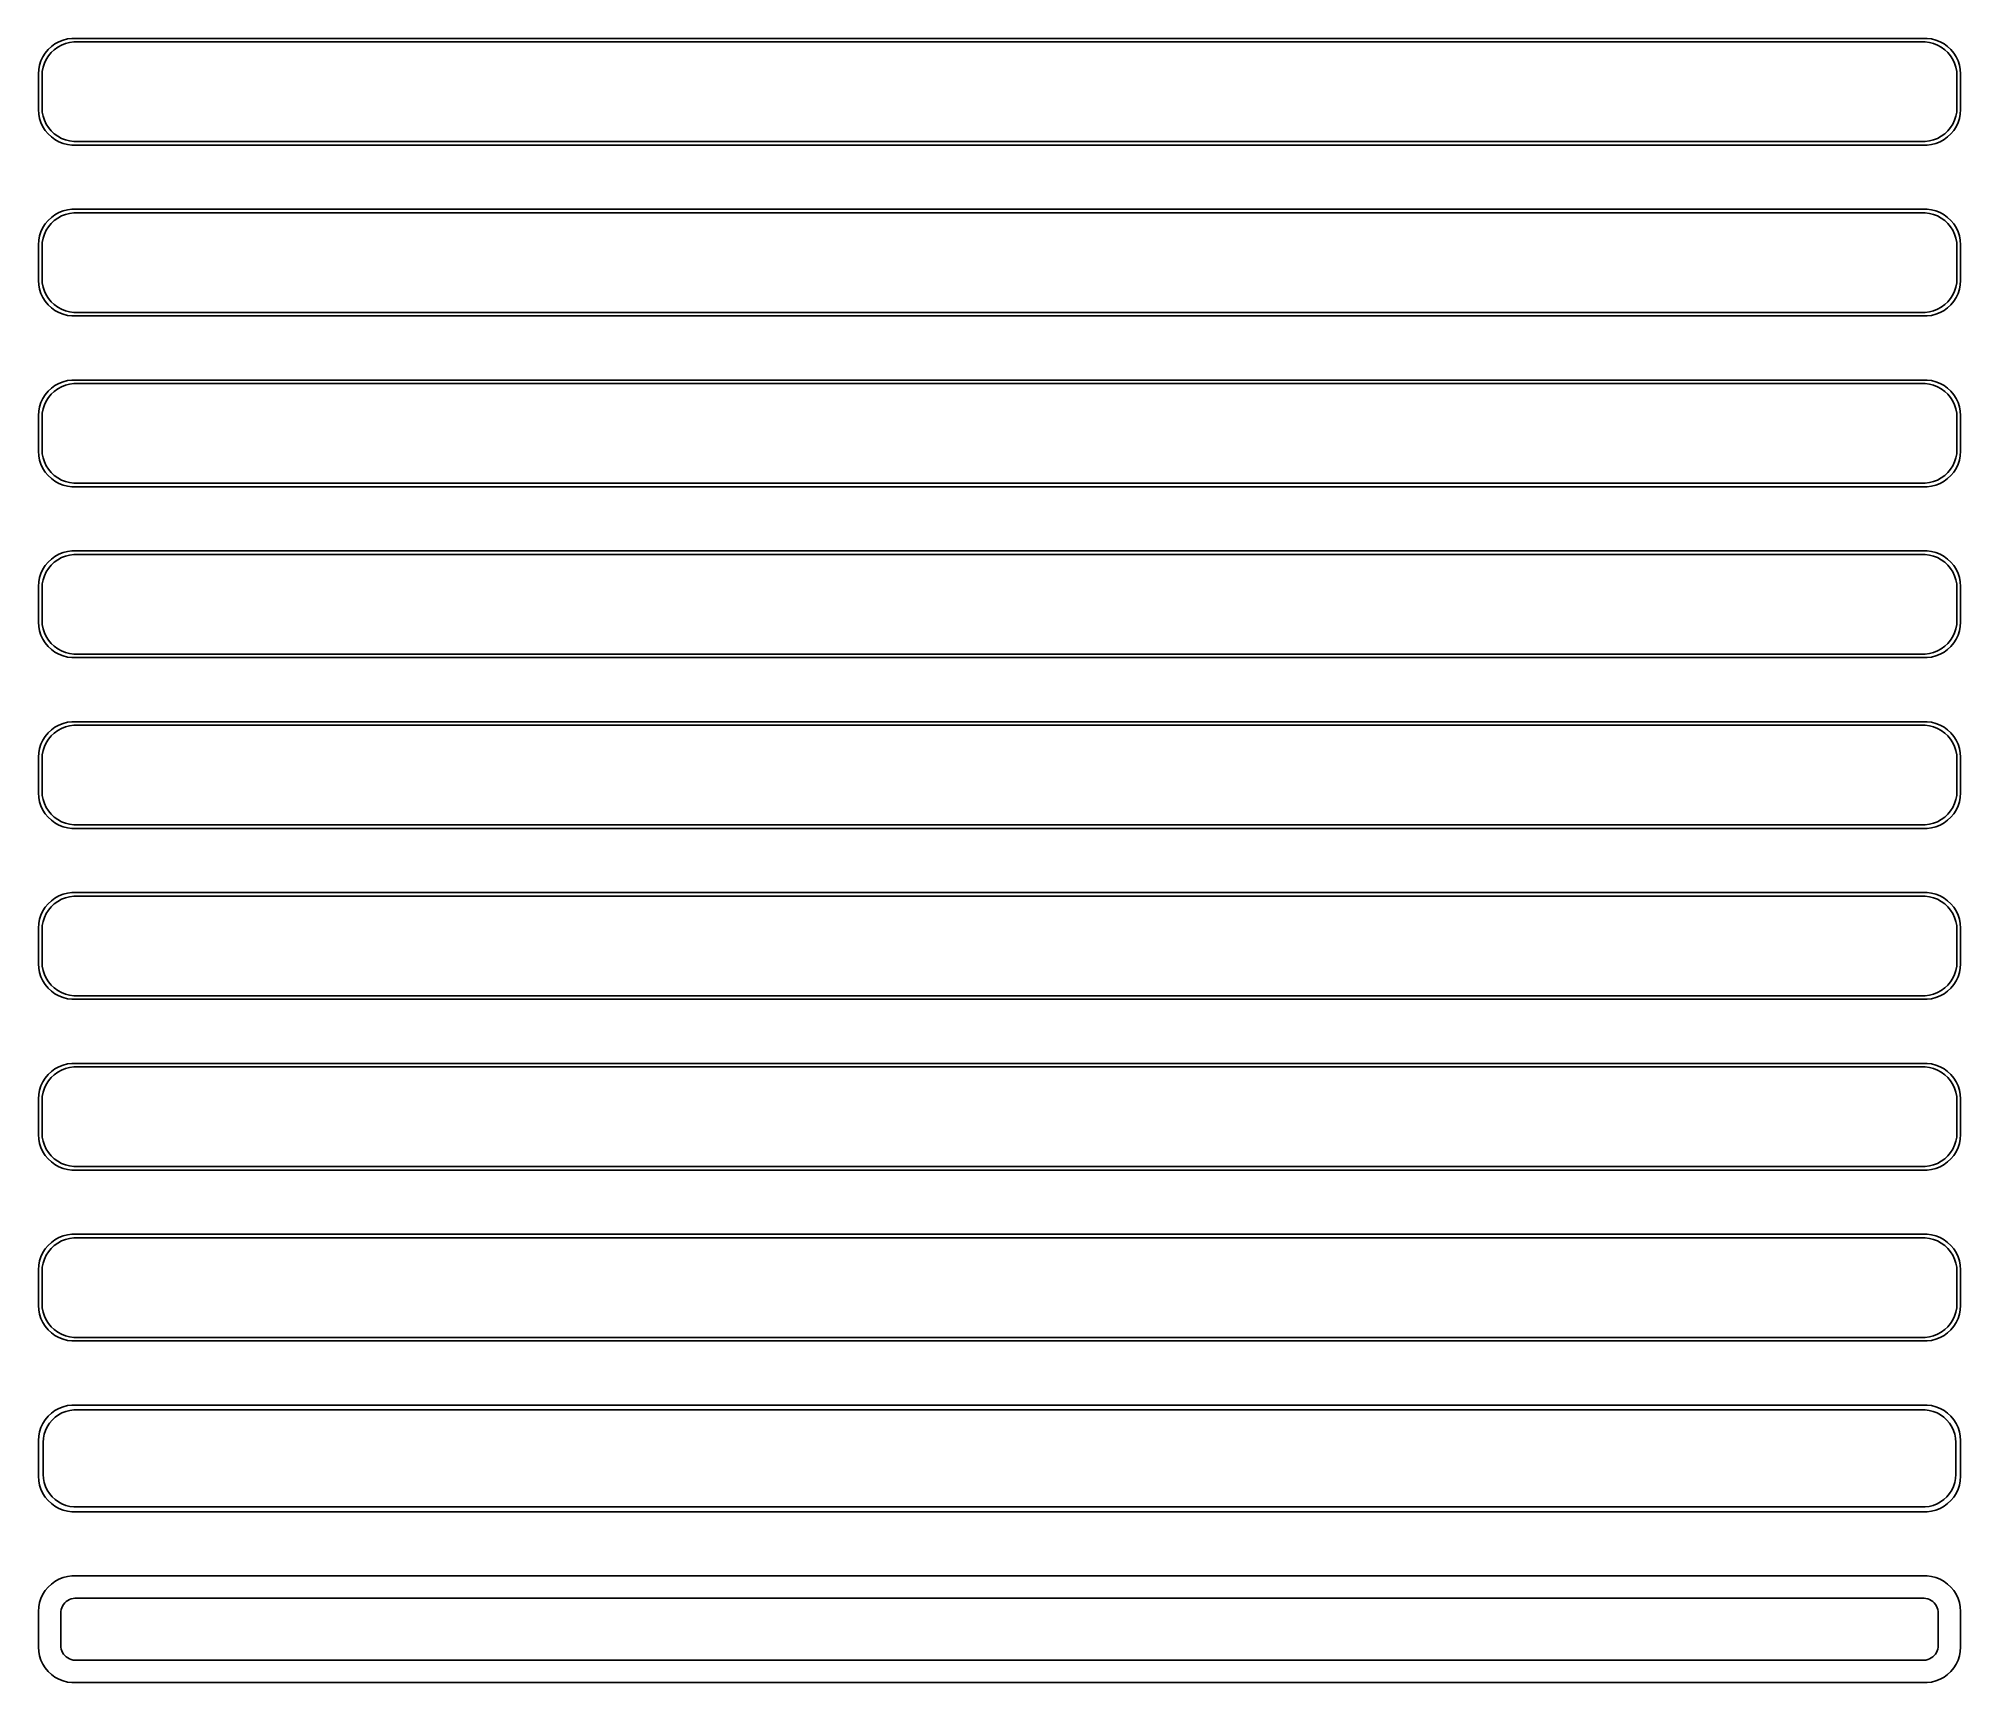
# Model space of a CAD drawing. Header units: metres. Extents: x -135 to 135, y 233 to 463.
import ezdxf

# ---------------------------------------------------------------- set-up
doc = ezdxf.new("R2010")
doc.units = ezdxf.units.M

msp = doc.modelspace()

# ---------------------------------------------------------------- linework, layer by layer
for p, q in [((-133.645, 461.923), (-134.045, 461.439)), ((-133.187, 462.353), (-133.645, 461.923)), ((-133.213, 461.502), (-132.778, 461.91)), ((-132.679, 462.722), (-133.187, 462.353)), ((-132.778, 461.91), (-132.295, 462.261)), ((-132.129, 463.024), (-132.679, 462.722)), ((-132.295, 462.261), (-131.772, 462.548)), ((-131.545, 463.255), (-132.129, 463.024)), ((-131.772, 462.548), (-131.218, 462.768)), ((-130.937, 463.411), (-131.545, 463.255)), ((-131.218, 462.768), (-130.64, 462.916)), ((-130.314, 463.49), (-130.937, 463.411)), ((-130.64, 462.916), (-130.048, 462.991)), ((130.314, 463.49), (-130.314, 463.49)), ((-130.048, 462.991), (130.048, 462.991)), ((130.048, 462.991), (130.64, 462.916)), ((130.937, 463.411), (130.314, 463.49)), ((130.64, 462.916), (131.218, 462.768)), ((131.545, 463.255), (130.937, 463.411)), ((131.218, 462.768), (131.772, 462.548)), ((132.129, 463.024), (131.545, 463.255)), ((131.772, 462.548), (132.295, 462.261)), ((132.679, 462.722), (132.129, 463.024)), ((132.295, 462.261), (132.778, 461.91)), ((133.187, 462.353), (132.679, 462.722)), ((132.778, 461.91), (133.213, 461.502)), ((133.645, 461.923), (133.187, 462.353)), ((134.045, 461.439), (133.645, 461.923)), ((-134.961, 459.127), (-135, 458.5)), ((-134.843, 459.743), (-134.961, 459.127)), ((-134.649, 460.341), (-134.843, 459.743)), ((-134.382, 460.909), (-134.649, 460.341)), ((-134.463, 458.845), (-134.351, 459.431)), ((-134.045, 461.439), (-134.382, 460.909)), ((-134.351, 459.431), (-134.166, 459.999)), ((-134.166, 459.999), (-133.912, 460.538)), ((-133.912, 460.538), (-133.593, 461.042)), ((-133.593, 461.042), (-133.213, 461.502)), ((133.213, 461.502), (133.593, 461.042)), ((133.593, 461.042), (133.912, 460.538)), ((133.912, 460.538), (134.166, 459.999)), ((134.382, 460.909), (134.045, 461.439)), ((134.166, 459.999), (134.351, 459.431)), ((134.351, 459.431), (134.463, 458.845)), ((134.649, 460.341), (134.382, 460.909)), ((134.843, 459.743), (134.649, 460.341)), ((134.961, 459.127), (134.843, 459.743)), ((135, 458.5), (134.961, 459.127)), ((-135, 458.5), (-135, 453.5)), ((-134.5, 458.25), (-134.463, 458.845)), ((-134.5, 453.75), (-134.5, 458.25)), ((134.463, 458.845), (134.5, 458.25)), ((134.5, 458.25), (134.5, 453.75)), ((135, 453.5), (135, 458.5)), ((-134.463, 453.155), (-134.5, 453.75)), ((134.5, 453.75), (134.463, 453.155)), ((-135, 453.5), (-134.961, 452.873)), ((-134.961, 452.873), (-134.843, 452.257)), ((-134.843, 452.257), (-134.649, 451.659)), ((-134.649, 451.659), (-134.382, 451.091)), ((-134.351, 452.569), (-134.463, 453.155)), ((-134.382, 451.091), (-134.045, 450.561)), ((-134.166, 452.001), (-134.351, 452.569)), ((-133.912, 451.462), (-134.166, 452.001)), ((-133.593, 450.958), (-133.912, 451.462)), ((-133.213, 450.498), (-133.593, 450.958)), ((133.593, 450.958), (133.213, 450.498)), ((133.912, 451.462), (133.593, 450.958)), ((134.166, 452.001), (133.912, 451.462)), ((134.045, 450.561), (134.382, 451.091)), ((134.351, 452.569), (134.166, 452.001)), ((134.463, 453.155), (134.351, 452.569)), ((134.382, 451.091), (134.649, 451.659)), ((134.649, 451.659), (134.843, 452.257)), ((134.843, 452.257), (134.961, 452.873)), ((134.961, 452.873), (135, 453.5)), ((-134.045, 450.561), (-133.645, 450.077)), ((-133.645, 450.077), (-133.187, 449.647)), ((-132.778, 450.09), (-133.213, 450.498)), ((-133.187, 449.647), (-132.679, 449.278)), ((-132.295, 449.739), (-132.778, 450.09)), ((-132.679, 449.278), (-132.129, 448.976)), ((-131.772, 449.452), (-132.295, 449.739)), ((-132.129, 448.976), (-131.545, 448.745)), ((-131.218, 449.232), (-131.772, 449.452)), ((-131.545, 448.745), (-130.937, 448.589)), ((-130.64, 449.084), (-131.218, 449.232)), ((-130.937, 448.589), (-130.314, 448.51)), ((-130.048, 449.009), (-130.64, 449.084)), ((-130.314, 448.51), (130.314, 448.51)), ((130.048, 449.009), (-130.048, 449.009)), ((130.64, 449.084), (130.048, 449.009)), ((130.314, 448.51), (130.937, 448.589)), ((131.218, 449.232), (130.64, 449.084)), ((130.937, 448.589), (131.545, 448.745)), ((131.772, 449.452), (131.218, 449.232)), ((131.545, 448.745), (132.129, 448.976)), ((132.295, 449.739), (131.772, 449.452)), ((132.129, 448.976), (132.679, 449.278)), ((132.778, 450.09), (132.295, 449.739)), ((132.679, 449.278), (133.187, 449.647)), ((133.213, 450.498), (132.778, 450.09)), ((133.187, 449.647), (133.645, 450.077)), ((133.645, 450.077), (134.045, 450.561)), ((-134.045, 437.439), (-134.382, 436.909)), ((-133.645, 437.923), (-134.045, 437.439)), ((-133.187, 438.353), (-133.645, 437.923)), ((-133.593, 437.042), (-133.213, 437.502)), ((-133.213, 437.502), (-132.778, 437.91)), ((-132.679, 438.722), (-133.187, 438.353)), ((-132.778, 437.91), (-132.295, 438.261)), ((-132.129, 439.024), (-132.679, 438.722)), ((-132.295, 438.261), (-131.772, 438.548)), ((-131.545, 439.255), (-132.129, 439.024)), ((-131.772, 438.548), (-131.218, 438.768)), ((-130.937, 439.411), (-131.545, 439.255)), ((-131.218, 438.768), (-130.64, 438.916)), ((-130.314, 439.49), (-130.937, 439.411)), ((-130.64, 438.916), (-130.048, 438.991)), ((130.314, 439.49), (-130.314, 439.49)), ((-130.048, 438.991), (130.048, 438.991)), ((130.048, 438.991), (130.64, 438.916)), ((130.937, 439.411), (130.314, 439.49)), ((130.64, 438.916), (131.218, 438.768)), ((131.545, 439.255), (130.937, 439.411)), ((131.218, 438.768), (131.772, 438.548)), ((132.129, 439.024), (131.545, 439.255)), ((131.772, 438.548), (132.295, 438.261)), ((132.679, 438.722), (132.129, 439.024)), ((132.295, 438.261), (132.778, 437.91)), ((133.187, 438.353), (132.679, 438.722)), ((132.778, 437.91), (133.213, 437.502)), ((133.645, 437.923), (133.187, 438.353)), ((133.213, 437.502), (133.593, 437.042)), ((134.045, 437.439), (133.645, 437.923)), ((134.382, 436.909), (134.045, 437.439)), ((-134.961, 435.127), (-135, 434.5)), ((-134.843, 435.743), (-134.961, 435.127)), ((-134.649, 436.341), (-134.843, 435.743)), ((-134.382, 436.909), (-134.649, 436.341)), ((-134.5, 434.25), (-134.463, 434.845)), ((-134.463, 434.845), (-134.351, 435.431)), ((-134.351, 435.431), (-134.166, 435.999)), ((-134.166, 435.999), (-133.912, 436.538)), ((-133.912, 436.538), (-133.593, 437.042)), ((133.593, 437.042), (133.912, 436.538)), ((133.912, 436.538), (134.166, 435.999)), ((134.166, 435.999), (134.351, 435.431)), ((134.351, 435.431), (134.463, 434.845)), ((134.649, 436.341), (134.382, 436.909)), ((134.463, 434.845), (134.5, 434.25)), ((134.843, 435.743), (134.649, 436.341)), ((134.961, 435.127), (134.843, 435.743)), ((135, 434.5), (134.961, 435.127)), ((-135, 434.5), (-135, 429.5)), ((-134.5, 429.75), (-134.5, 434.25)), ((134.5, 434.25), (134.5, 429.75)), ((135, 429.5), (135, 434.5)), ((-135, 429.5), (-134.961, 428.873)), ((-134.463, 429.155), (-134.5, 429.75)), ((134.5, 429.75), (134.463, 429.155)), ((134.961, 428.873), (135, 429.5)), ((-134.961, 428.873), (-134.843, 428.257)), ((-134.843, 428.257), (-134.649, 427.659)), ((-134.649, 427.659), (-134.382, 427.091)), ((-134.351, 428.569), (-134.463, 429.155)), ((-134.382, 427.091), (-134.045, 426.561)), ((-134.166, 428.001), (-134.351, 428.569)), ((-133.912, 427.462), (-134.166, 428.001)), ((-133.593, 426.958), (-133.912, 427.462)), ((-133.213, 426.498), (-133.593, 426.958)), ((133.593, 426.958), (133.213, 426.498)), ((133.912, 427.462), (133.593, 426.958)), ((134.166, 428.001), (133.912, 427.462)), ((134.045, 426.561), (134.382, 427.091)), ((134.351, 428.569), (134.166, 428.001)), ((134.463, 429.155), (134.351, 428.569)), ((134.382, 427.091), (134.649, 427.659)), ((134.649, 427.659), (134.843, 428.257)), ((134.843, 428.257), (134.961, 428.873)), ((-134.045, 426.561), (-133.645, 426.077)), ((-133.645, 426.077), (-133.187, 425.647)), ((-132.778, 426.09), (-133.213, 426.498)), ((-133.187, 425.647), (-132.679, 425.278)), ((-132.295, 425.739), (-132.778, 426.09)), ((-132.679, 425.278), (-132.129, 424.976)), ((-131.772, 425.452), (-132.295, 425.739)), ((-132.129, 424.976), (-131.545, 424.745)), ((-131.218, 425.232), (-131.772, 425.452)), ((-131.545, 424.745), (-130.937, 424.589)), ((-130.64, 425.084), (-131.218, 425.232)), ((-130.937, 424.589), (-130.314, 424.51)), ((-130.048, 425.009), (-130.64, 425.084)), ((-130.314, 424.51), (130.314, 424.51)), ((130.048, 425.009), (-130.048, 425.009)), ((130.64, 425.084), (130.048, 425.009)), ((130.314, 424.51), (130.937, 424.589)), ((131.218, 425.232), (130.64, 425.084)), ((130.937, 424.589), (131.545, 424.745)), ((131.772, 425.452), (131.218, 425.232)), ((131.545, 424.745), (132.129, 424.976)), ((132.295, 425.739), (131.772, 425.452)), ((132.129, 424.976), (132.679, 425.278)), ((132.778, 426.09), (132.295, 425.739)), ((132.679, 425.278), (133.187, 425.647)), ((133.213, 426.498), (132.778, 426.09)), ((133.187, 425.647), (133.645, 426.077)), ((133.645, 426.077), (134.045, 426.561)), ((-134.045, 413.439), (-134.382, 412.909)), ((-133.645, 413.923), (-134.045, 413.439)), ((-133.187, 414.353), (-133.645, 413.923)), ((-133.593, 413.042), (-133.213, 413.502)), ((-133.213, 413.502), (-132.778, 413.91)), ((-132.679, 414.722), (-133.187, 414.353)), ((-132.778, 413.91), (-132.295, 414.261)), ((-132.129, 415.024), (-132.679, 414.722)), ((-132.295, 414.261), (-131.772, 414.548)), ((-131.545, 415.255), (-132.129, 415.024)), ((-131.772, 414.548), (-131.218, 414.768)), ((-130.937, 415.411), (-131.545, 415.255)), ((-131.218, 414.768), (-130.64, 414.916)), ((-130.314, 415.49), (-130.937, 415.411)), ((-130.64, 414.916), (-130.048, 414.991)), ((130.314, 415.49), (-130.314, 415.49)), ((-130.048, 414.991), (130.048, 414.991)), ((130.048, 414.991), (130.64, 414.916)), ((130.937, 415.411), (130.314, 415.49)), ((130.64, 414.916), (131.218, 414.768)), ((131.545, 415.255), (130.937, 415.411)), ((131.218, 414.768), (131.772, 414.548)), ((132.129, 415.024), (131.545, 415.255)), ((131.772, 414.548), (132.295, 414.261)), ((132.679, 414.722), (132.129, 415.024)), ((132.295, 414.261), (132.778, 413.91)), ((133.187, 414.353), (132.679, 414.722)), ((132.778, 413.91), (133.213, 413.502)), ((133.645, 413.923), (133.187, 414.353)), ((133.213, 413.502), (133.593, 413.042)), ((134.045, 413.439), (133.645, 413.923)), ((134.382, 412.909), (134.045, 413.439)), ((-134.961, 411.127), (-135, 410.5)), ((-135, 410.5), (-135, 405.5)), ((-134.843, 411.743), (-134.961, 411.127)), ((-134.649, 412.341), (-134.843, 411.743)), ((-134.382, 412.909), (-134.649, 412.341)), ((-134.5, 410.25), (-134.463, 410.845)), ((-134.463, 410.845), (-134.351, 411.431)), ((-134.351, 411.431), (-134.166, 411.999)), ((-134.166, 411.999), (-133.912, 412.538)), ((-133.912, 412.538), (-133.593, 413.042)), ((133.593, 413.042), (133.912, 412.538)), ((133.912, 412.538), (134.166, 411.999)), ((134.166, 411.999), (134.351, 411.431)), ((134.351, 411.431), (134.463, 410.845)), ((134.649, 412.341), (134.382, 412.909)), ((134.463, 410.845), (134.5, 410.25)), ((134.843, 411.743), (134.649, 412.341)), ((134.961, 411.127), (134.843, 411.743)), ((135, 410.5), (134.961, 411.127)), ((135, 405.5), (135, 410.5)), ((-134.5, 405.75), (-134.5, 410.25)), ((134.5, 410.25), (134.5, 405.75)), ((-135, 405.5), (-134.961, 404.873)), ((-134.463, 405.155), (-134.5, 405.75)), ((-134.351, 404.569), (-134.463, 405.155)), ((134.463, 405.155), (134.351, 404.569)), ((134.5, 405.75), (134.463, 405.155)), ((134.961, 404.873), (135, 405.5)), ((-134.961, 404.873), (-134.843, 404.257)), ((-134.843, 404.257), (-134.649, 403.659)), ((-134.649, 403.659), (-134.382, 403.091)), ((-134.382, 403.091), (-134.045, 402.561)), ((-134.166, 404.001), (-134.351, 404.569)), ((-133.912, 403.462), (-134.166, 404.001)), ((-134.045, 402.561), (-133.645, 402.077)), ((-133.593, 402.958), (-133.912, 403.462)), ((-133.213, 402.498), (-133.593, 402.958)), ((-132.778, 402.09), (-133.213, 402.498)), ((133.213, 402.498), (132.778, 402.09)), ((133.593, 402.958), (133.213, 402.498)), ((133.912, 403.462), (133.593, 402.958)), ((133.645, 402.077), (134.045, 402.561)), ((134.166, 404.001), (133.912, 403.462)), ((134.045, 402.561), (134.382, 403.091)), ((134.351, 404.569), (134.166, 404.001)), ((134.382, 403.091), (134.649, 403.659)), ((134.649, 403.659), (134.843, 404.257)), ((134.843, 404.257), (134.961, 404.873)), ((-133.645, 402.077), (-133.187, 401.647)), ((-133.187, 401.647), (-132.679, 401.278)), ((-132.295, 401.739), (-132.778, 402.09)), ((-132.679, 401.278), (-132.129, 400.976)), ((-131.772, 401.452), (-132.295, 401.739)), ((-132.129, 400.976), (-131.545, 400.745)), ((-131.218, 401.232), (-131.772, 401.452)), ((-131.545, 400.745), (-130.937, 400.589)), ((-130.64, 401.084), (-131.218, 401.232)), ((-130.937, 400.589), (-130.314, 400.51)), ((-130.048, 401.009), (-130.64, 401.084)), ((-130.314, 400.51), (130.314, 400.51)), ((130.048, 401.009), (-130.048, 401.009)), ((130.64, 401.084), (130.048, 401.009)), ((130.314, 400.51), (130.937, 400.589)), ((131.218, 401.232), (130.64, 401.084)), ((130.937, 400.589), (131.545, 400.745)), ((131.772, 401.452), (131.218, 401.232)), ((131.545, 400.745), (132.129, 400.976)), ((132.295, 401.739), (131.772, 401.452)), ((132.129, 400.976), (132.679, 401.278)), ((132.778, 402.09), (132.295, 401.739)), ((132.679, 401.278), (133.187, 401.647)), ((133.187, 401.647), (133.645, 402.077)), ((-134.382, 388.909), (-134.649, 388.341)), ((-134.045, 389.439), (-134.382, 388.909)), ((-133.645, 389.923), (-134.045, 389.439)), ((-133.912, 388.538), (-133.593, 389.042)), ((-133.187, 390.353), (-133.645, 389.923)), ((-133.593, 389.042), (-133.213, 389.502)), ((-133.213, 389.502), (-132.778, 389.91)), ((-132.679, 390.722), (-133.187, 390.353)), ((-132.778, 389.91), (-132.295, 390.261)), ((-132.129, 391.024), (-132.679, 390.722)), ((-132.295, 390.261), (-131.772, 390.548)), ((-131.545, 391.255), (-132.129, 391.024)), ((-131.772, 390.548), (-131.218, 390.768)), ((-130.937, 391.411), (-131.545, 391.255)), ((-131.218, 390.768), (-130.64, 390.916)), ((-130.314, 391.49), (-130.937, 391.411)), ((-130.64, 390.916), (-130.048, 390.991)), ((130.314, 391.49), (-130.314, 391.49)), ((-130.048, 390.991), (130.048, 390.991)), ((130.048, 390.991), (130.64, 390.916)), ((130.937, 391.411), (130.314, 391.49)), ((130.64, 390.916), (131.218, 390.768)), ((131.545, 391.255), (130.937, 391.411)), ((131.218, 390.768), (131.772, 390.548)), ((132.129, 391.024), (131.545, 391.255)), ((131.772, 390.548), (132.295, 390.261)), ((132.679, 390.722), (132.129, 391.024)), ((132.295, 390.261), (132.778, 389.91)), ((133.187, 390.353), (132.679, 390.722)), ((132.778, 389.91), (133.213, 389.502)), ((133.645, 389.923), (133.187, 390.353)), ((133.213, 389.502), (133.593, 389.042)), ((133.593, 389.042), (133.912, 388.538)), ((134.045, 389.439), (133.645, 389.923)), ((134.382, 388.909), (134.045, 389.439)), ((134.649, 388.341), (134.382, 388.909)), ((-134.961, 387.127), (-135, 386.5)), ((-135, 386.5), (-135, 381.5)), ((-134.843, 387.743), (-134.961, 387.127)), ((-134.649, 388.341), (-134.843, 387.743)), ((-134.5, 386.25), (-134.463, 386.845)), ((-134.5, 381.75), (-134.5, 386.25)), ((-134.463, 386.845), (-134.351, 387.431)), ((-134.351, 387.431), (-134.166, 387.999)), ((-134.166, 387.999), (-133.912, 388.538)), ((133.912, 388.538), (134.166, 387.999)), ((134.166, 387.999), (134.351, 387.431)), ((134.351, 387.431), (134.463, 386.845)), ((134.463, 386.845), (134.5, 386.25)), ((134.5, 386.25), (134.5, 381.75)), ((134.843, 387.743), (134.649, 388.341)), ((134.961, 387.127), (134.843, 387.743)), ((135, 386.5), (134.961, 387.127)), ((135, 381.5), (135, 386.5)), ((-135, 381.5), (-134.961, 380.873)), ((-134.961, 380.873), (-134.843, 380.257)), ((-134.463, 381.155), (-134.5, 381.75)), ((-134.351, 380.569), (-134.463, 381.155)), ((134.463, 381.155), (134.351, 380.569)), ((134.5, 381.75), (134.463, 381.155)), ((134.843, 380.257), (134.961, 380.873)), ((134.961, 380.873), (135, 381.5)), ((-134.843, 380.257), (-134.649, 379.659)), ((-134.649, 379.659), (-134.382, 379.091)), ((-134.382, 379.091), (-134.045, 378.561)), ((-134.166, 380.001), (-134.351, 380.569)), ((-133.912, 379.462), (-134.166, 380.001)), ((-134.045, 378.561), (-133.645, 378.077)), ((-133.593, 378.958), (-133.912, 379.462)), ((-133.645, 378.077), (-133.187, 377.647)), ((-133.213, 378.498), (-133.593, 378.958)), ((-132.778, 378.09), (-133.213, 378.498)), ((-132.295, 377.739), (-132.778, 378.09)), ((132.778, 378.09), (132.295, 377.739)), ((133.213, 378.498), (132.778, 378.09)), ((133.187, 377.647), (133.645, 378.077)), ((133.593, 378.958), (133.213, 378.498)), ((133.912, 379.462), (133.593, 378.958)), ((133.645, 378.077), (134.045, 378.561)), ((134.166, 380.001), (133.912, 379.462)), ((134.045, 378.561), (134.382, 379.091)), ((134.351, 380.569), (134.166, 380.001)), ((134.382, 379.091), (134.649, 379.659)), ((134.649, 379.659), (134.843, 380.257)), ((-133.187, 377.647), (-132.679, 377.278)), ((-132.679, 377.278), (-132.129, 376.976)), ((-131.772, 377.452), (-132.295, 377.739)), ((-132.129, 376.976), (-131.545, 376.745)), ((-131.218, 377.232), (-131.772, 377.452)), ((-131.545, 376.745), (-130.937, 376.589)), ((-130.64, 377.084), (-131.218, 377.232)), ((-130.937, 376.589), (-130.314, 376.51)), ((-130.048, 377.009), (-130.64, 377.084)), ((-130.314, 376.51), (130.314, 376.51)), ((130.048, 377.009), (-130.048, 377.009)), ((130.64, 377.084), (130.048, 377.009)), ((130.314, 376.51), (130.937, 376.589)), ((131.218, 377.232), (130.64, 377.084)), ((130.937, 376.589), (131.545, 376.745)), ((131.772, 377.452), (131.218, 377.232)), ((131.545, 376.745), (132.129, 376.976)), ((132.295, 377.739), (131.772, 377.452)), ((132.129, 376.976), (132.679, 377.278)), ((132.679, 377.278), (133.187, 377.647)), ((-131.545, 367.255), (-132.129, 367.024)), ((-130.937, 367.411), (-131.545, 367.255)), ((-130.314, 367.49), (-130.937, 367.411)), ((130.314, 367.49), (-130.314, 367.49)), ((130.937, 367.411), (130.314, 367.49)), ((131.545, 367.255), (130.937, 367.411)), ((132.129, 367.024), (131.545, 367.255)), ((-134.382, 364.909), (-134.649, 364.341)), ((-134.045, 365.439), (-134.382, 364.909)), ((-134.166, 363.999), (-133.912, 364.538)), ((-133.645, 365.923), (-134.045, 365.439)), ((-133.912, 364.538), (-133.593, 365.042)), ((-133.187, 366.353), (-133.645, 365.923)), ((-133.593, 365.042), (-133.213, 365.502)), ((-133.213, 365.502), (-132.778, 365.91)), ((-132.679, 366.722), (-133.187, 366.353)), ((-132.778, 365.91), (-132.295, 366.261)), ((-132.129, 367.024), (-132.679, 366.722)), ((-132.295, 366.261), (-131.772, 366.548)), ((-131.772, 366.548), (-131.218, 366.768)), ((-131.218, 366.768), (-130.64, 366.916)), ((-130.64, 366.916), (-130.048, 366.991)), ((-130.048, 366.991), (130.048, 366.991)), ((130.048, 366.991), (130.64, 366.916)), ((130.64, 366.916), (131.218, 366.768)), ((131.218, 366.768), (131.772, 366.548)), ((131.772, 366.548), (132.295, 366.261)), ((132.679, 366.722), (132.129, 367.024)), ((132.295, 366.261), (132.778, 365.91)), ((133.187, 366.353), (132.679, 366.722)), ((132.778, 365.91), (133.213, 365.502)), ((133.645, 365.923), (133.187, 366.353)), ((133.213, 365.502), (133.593, 365.042)), ((133.593, 365.042), (133.912, 364.538)), ((134.045, 365.439), (133.645, 365.923)), ((133.912, 364.538), (134.166, 363.999)), ((134.382, 364.909), (134.045, 365.439)), ((134.649, 364.341), (134.382, 364.909)), ((-134.961, 363.127), (-135, 362.5)), ((-135, 362.5), (-135, 357.5)), ((-134.843, 363.743), (-134.961, 363.127)), ((-134.649, 364.341), (-134.843, 363.743)), ((-134.5, 362.25), (-134.463, 362.845)), ((-134.5, 357.75), (-134.5, 362.25)), ((-134.463, 362.845), (-134.351, 363.431)), ((-134.351, 363.431), (-134.166, 363.999)), ((134.166, 363.999), (134.351, 363.431)), ((134.351, 363.431), (134.463, 362.845)), ((134.463, 362.845), (134.5, 362.25)), ((134.5, 362.25), (134.5, 357.75)), ((134.843, 363.743), (134.649, 364.341)), ((134.961, 363.127), (134.843, 363.743)), ((135, 362.5), (134.961, 363.127)), ((135, 357.5), (135, 362.5)), ((-135, 357.5), (-134.961, 356.873)), ((-134.961, 356.873), (-134.843, 356.257)), ((-134.463, 357.155), (-134.5, 357.75)), ((-134.351, 356.569), (-134.463, 357.155)), ((-134.166, 356.001), (-134.351, 356.569)), ((134.351, 356.569), (134.166, 356.001)), ((134.463, 357.155), (134.351, 356.569)), ((134.5, 357.75), (134.463, 357.155)), ((134.843, 356.257), (134.961, 356.873)), ((134.961, 356.873), (135, 357.5)), ((-134.843, 356.257), (-134.649, 355.659)), ((-134.649, 355.659), (-134.382, 355.091)), ((-134.382, 355.091), (-134.045, 354.561)), ((-133.912, 355.462), (-134.166, 356.001)), ((-134.045, 354.561), (-133.645, 354.077)), ((-133.593, 354.958), (-133.912, 355.462)), ((-133.645, 354.077), (-133.187, 353.647)), ((-133.213, 354.498), (-133.593, 354.958)), ((-132.778, 354.09), (-133.213, 354.498)), ((-132.295, 353.739), (-132.778, 354.09)), ((-131.772, 353.452), (-132.295, 353.739)), ((132.295, 353.739), (131.772, 353.452)), ((132.778, 354.09), (132.295, 353.739)), ((133.213, 354.498), (132.778, 354.09)), ((133.187, 353.647), (133.645, 354.077)), ((133.593, 354.958), (133.213, 354.498)), ((133.912, 355.462), (133.593, 354.958)), ((133.645, 354.077), (134.045, 354.561)), ((134.166, 356.001), (133.912, 355.462)), ((134.045, 354.561), (134.382, 355.091)), ((134.382, 355.091), (134.649, 355.659)), ((134.649, 355.659), (134.843, 356.257)), ((-133.187, 353.647), (-132.679, 353.278)), ((-132.679, 353.278), (-132.129, 352.976)), ((-132.129, 352.976), (-131.545, 352.745)), ((-131.218, 353.232), (-131.772, 353.452)), ((-131.545, 352.745), (-130.937, 352.589)), ((-130.64, 353.084), (-131.218, 353.232)), ((-130.937, 352.589), (-130.314, 352.51)), ((-130.048, 353.009), (-130.64, 353.084)), ((-130.314, 352.51), (130.314, 352.51)), ((130.048, 353.009), (-130.048, 353.009)), ((130.64, 353.084), (130.048, 353.009)), ((130.314, 352.51), (130.937, 352.589)), ((131.218, 353.232), (130.64, 353.084)), ((130.937, 352.589), (131.545, 352.745)), ((131.772, 353.452), (131.218, 353.232)), ((131.545, 352.745), (132.129, 352.976)), ((132.129, 352.976), (132.679, 353.278)), ((132.679, 353.278), (133.187, 353.647)), ((-132.129, 343.024), (-132.679, 342.722)), ((-131.545, 343.255), (-132.129, 343.024)), ((-130.937, 343.411), (-131.545, 343.255)), ((-131.218, 342.768), (-130.64, 342.916)), ((-130.314, 343.49), (-130.937, 343.411)), ((-130.64, 342.916), (-130.048, 342.991)), ((130.314, 343.49), (-130.314, 343.49)), ((-130.048, 342.991), (130.048, 342.991)), ((130.048, 342.991), (130.64, 342.916)), ((130.937, 343.411), (130.314, 343.49)), ((130.64, 342.916), (131.218, 342.768)), ((131.545, 343.255), (130.937, 343.411)), ((132.129, 343.024), (131.545, 343.255)), ((132.679, 342.722), (132.129, 343.024)), ((-134.649, 340.341), (-134.843, 339.743)), ((-134.382, 340.909), (-134.649, 340.341)), ((-134.045, 341.439), (-134.382, 340.909)), ((-134.166, 339.999), (-133.912, 340.538)), ((-133.645, 341.923), (-134.045, 341.439)), ((-133.912, 340.538), (-133.593, 341.042)), ((-133.187, 342.353), (-133.645, 341.923)), ((-133.593, 341.042), (-133.213, 341.502)), ((-133.213, 341.502), (-132.778, 341.91)), ((-132.679, 342.722), (-133.187, 342.353)), ((-132.778, 341.91), (-132.295, 342.261)), ((-132.295, 342.261), (-131.772, 342.548)), ((-131.772, 342.548), (-131.218, 342.768)), ((131.218, 342.768), (131.772, 342.548)), ((131.772, 342.548), (132.295, 342.261)), ((132.295, 342.261), (132.778, 341.91)), ((133.187, 342.353), (132.679, 342.722)), ((132.778, 341.91), (133.213, 341.502)), ((133.645, 341.923), (133.187, 342.353)), ((133.213, 341.502), (133.593, 341.042)), ((133.593, 341.042), (133.912, 340.538)), ((134.045, 341.439), (133.645, 341.923)), ((133.912, 340.538), (134.166, 339.999)), ((134.382, 340.909), (134.045, 341.439)), ((134.649, 340.341), (134.382, 340.909)), ((134.843, 339.743), (134.649, 340.341)), ((-134.961, 339.127), (-135, 338.5)), ((-135, 338.5), (-135, 333.5)), ((-134.843, 339.743), (-134.961, 339.127)), ((-134.5, 338.25), (-134.463, 338.845)), ((-134.5, 333.75), (-134.5, 338.25)), ((-134.463, 338.845), (-134.351, 339.431)), ((-134.351, 339.431), (-134.166, 339.999)), ((134.166, 339.999), (134.351, 339.431)), ((134.351, 339.431), (134.463, 338.845)), ((134.463, 338.845), (134.5, 338.25)), ((134.5, 338.25), (134.5, 333.75)), ((134.961, 339.127), (134.843, 339.743)), ((135, 338.5), (134.961, 339.127)), ((135, 333.5), (135, 338.5)), ((-135, 333.5), (-134.961, 332.873)), ((-134.961, 332.873), (-134.843, 332.257)), ((-134.843, 332.257), (-134.649, 331.659)), ((-134.463, 333.155), (-134.5, 333.75)), ((-134.351, 332.569), (-134.463, 333.155)), ((-134.166, 332.001), (-134.351, 332.569)), ((134.351, 332.569), (134.166, 332.001)), ((134.463, 333.155), (134.351, 332.569)), ((134.5, 333.75), (134.463, 333.155)), ((134.649, 331.659), (134.843, 332.257)), ((134.843, 332.257), (134.961, 332.873)), ((134.961, 332.873), (135, 333.5)), ((-134.649, 331.659), (-134.382, 331.091)), ((-134.382, 331.091), (-134.045, 330.561)), ((-133.912, 331.462), (-134.166, 332.001)), ((-134.045, 330.561), (-133.645, 330.077)), ((-133.593, 330.958), (-133.912, 331.462)), ((-133.645, 330.077), (-133.187, 329.647)), ((-133.213, 330.498), (-133.593, 330.958)), ((-132.778, 330.09), (-133.213, 330.498)), ((-133.187, 329.647), (-132.679, 329.278)), ((-132.295, 329.739), (-132.778, 330.09)), ((-131.772, 329.452), (-132.295, 329.739)), ((-131.218, 329.232), (-131.772, 329.452)), ((131.772, 329.452), (131.218, 329.232)), ((132.295, 329.739), (131.772, 329.452)), ((132.778, 330.09), (132.295, 329.739)), ((132.679, 329.278), (133.187, 329.647)), ((133.213, 330.498), (132.778, 330.09)), ((133.187, 329.647), (133.645, 330.077)), ((133.593, 330.958), (133.213, 330.498)), ((133.912, 331.462), (133.593, 330.958)), ((133.645, 330.077), (134.045, 330.561)), ((134.166, 332.001), (133.912, 331.462)), ((134.045, 330.561), (134.382, 331.091)), ((134.382, 331.091), (134.649, 331.659)), ((-132.679, 329.278), (-132.129, 328.976)), ((-132.129, 328.976), (-131.545, 328.745)), ((-131.545, 328.745), (-130.937, 328.589)), ((-130.64, 329.084), (-131.218, 329.232)), ((-130.937, 328.589), (-130.314, 328.51)), ((-130.048, 329.009), (-130.64, 329.084)), ((-130.314, 328.51), (130.314, 328.51)), ((130.048, 329.009), (-130.048, 329.009)), ((130.64, 329.084), (130.048, 329.009)), ((130.314, 328.51), (130.937, 328.589)), ((131.218, 329.232), (130.64, 329.084)), ((130.937, 328.589), (131.545, 328.745)), ((131.545, 328.745), (132.129, 328.976)), ((132.129, 328.976), (132.679, 329.278)), ((-132.679, 318.722), (-133.187, 318.353)), ((-132.129, 319.024), (-132.679, 318.722)), ((-131.545, 319.255), (-132.129, 319.024)), ((-131.772, 318.548), (-131.218, 318.768)), ((-130.937, 319.411), (-131.545, 319.255)), ((-131.218, 318.768), (-130.64, 318.916)), ((-130.314, 319.49), (-130.937, 319.411)), ((-130.64, 318.916), (-130.048, 318.991)), ((130.314, 319.49), (-130.314, 319.49)), ((-130.048, 318.991), (130.048, 318.991)), ((130.048, 318.991), (130.64, 318.916)), ((130.937, 319.411), (130.314, 319.49)), ((130.64, 318.916), (131.218, 318.768)), ((131.545, 319.255), (130.937, 319.411)), ((131.218, 318.768), (131.772, 318.548)), ((132.129, 319.024), (131.545, 319.255)), ((132.679, 318.722), (132.129, 319.024)), ((133.187, 318.353), (132.679, 318.722)), ((-134.649, 316.341), (-134.843, 315.743)), ((-134.382, 316.909), (-134.649, 316.341)), ((-134.045, 317.439), (-134.382, 316.909)), ((-134.351, 315.431), (-134.166, 315.999)), ((-134.166, 315.999), (-133.912, 316.538)), ((-133.645, 317.923), (-134.045, 317.439)), ((-133.912, 316.538), (-133.593, 317.042)), ((-133.187, 318.353), (-133.645, 317.923)), ((-133.593, 317.042), (-133.213, 317.502)), ((-133.213, 317.502), (-132.778, 317.91)), ((-132.778, 317.91), (-132.295, 318.261)), ((-132.295, 318.261), (-131.772, 318.548)), ((131.772, 318.548), (132.295, 318.261)), ((132.295, 318.261), (132.778, 317.91)), ((132.778, 317.91), (133.213, 317.502)), ((133.645, 317.923), (133.187, 318.353)), ((133.213, 317.502), (133.593, 317.042)), ((133.593, 317.042), (133.912, 316.538)), ((134.045, 317.439), (133.645, 317.923)), ((133.912, 316.538), (134.166, 315.999)), ((134.382, 316.909), (134.045, 317.439)), ((134.166, 315.999), (134.351, 315.431)), ((134.649, 316.341), (134.382, 316.909)), ((134.843, 315.743), (134.649, 316.341)), ((-134.961, 315.127), (-135, 314.5)), ((-135, 314.5), (-135, 309.5)), ((-134.843, 315.743), (-134.961, 315.127)), ((-134.5, 314.25), (-134.463, 314.845)), ((-134.5, 309.75), (-134.5, 314.25)), ((-134.463, 314.845), (-134.351, 315.431)), ((134.351, 315.431), (134.463, 314.845)), ((134.463, 314.845), (134.5, 314.25)), ((134.5, 314.25), (134.5, 309.75)), ((134.961, 315.127), (134.843, 315.743)), ((135, 314.5), (134.961, 315.127)), ((135, 309.5), (135, 314.5)), ((-135, 309.5), (-134.961, 308.873)), ((-134.961, 308.873), (-134.843, 308.257)), ((-134.843, 308.257), (-134.649, 307.659)), ((-134.463, 309.155), (-134.5, 309.75)), ((-134.351, 308.569), (-134.463, 309.155)), ((-134.166, 308.001), (-134.351, 308.569)), ((-133.912, 307.462), (-134.166, 308.001)), ((134.166, 308.001), (133.912, 307.462)), ((134.351, 308.569), (134.166, 308.001)), ((134.463, 309.155), (134.351, 308.569)), ((134.5, 309.75), (134.463, 309.155)), ((134.649, 307.659), (134.843, 308.257)), ((134.843, 308.257), (134.961, 308.873)), ((134.961, 308.873), (135, 309.5)), ((-134.649, 307.659), (-134.382, 307.091)), ((-134.382, 307.091), (-134.045, 306.561)), ((-134.045, 306.561), (-133.645, 306.077)), ((-133.593, 306.958), (-133.912, 307.462)), ((-133.645, 306.077), (-133.187, 305.647)), ((-133.213, 306.498), (-133.593, 306.958)), ((-132.778, 306.09), (-133.213, 306.498)), ((-133.187, 305.647), (-132.679, 305.278)), ((-132.295, 305.739), (-132.778, 306.09)), ((-132.679, 305.278), (-132.129, 304.976)), ((-131.772, 305.452), (-132.295, 305.739)), ((-131.218, 305.232), (-131.772, 305.452)), ((-130.64, 305.084), (-131.218, 305.232)), ((131.218, 305.232), (130.64, 305.084)), ((131.772, 305.452), (131.218, 305.232)), ((132.295, 305.739), (131.772, 305.452)), ((132.129, 304.976), (132.679, 305.278)), ((132.778, 306.09), (132.295, 305.739)), ((132.679, 305.278), (133.187, 305.647)), ((133.213, 306.498), (132.778, 306.09)), ((133.187, 305.647), (133.645, 306.077)), ((133.593, 306.958), (133.213, 306.498)), ((133.912, 307.462), (133.593, 306.958)), ((133.645, 306.077), (134.045, 306.561)), ((134.045, 306.561), (134.382, 307.091)), ((134.382, 307.091), (134.649, 307.659)), ((-132.129, 304.976), (-131.545, 304.745)), ((-131.545, 304.745), (-130.937, 304.589)), ((-130.937, 304.589), (-130.314, 304.51)), ((-130.048, 305.009), (-130.64, 305.084)), ((-130.314, 304.51), (130.314, 304.51)), ((130.048, 305.009), (-130.048, 305.009)), ((130.64, 305.084), (130.048, 305.009)), ((130.314, 304.51), (130.937, 304.589)), ((130.937, 304.589), (131.545, 304.745)), ((131.545, 304.745), (132.129, 304.976)), ((-133.187, 294.353), (-133.645, 293.923)), ((-132.679, 294.722), (-133.187, 294.353)), ((-132.129, 295.024), (-132.679, 294.722)), ((-132.295, 294.261), (-131.772, 294.548)), ((-131.545, 295.255), (-132.129, 295.024)), ((-131.772, 294.548), (-131.218, 294.768)), ((-130.937, 295.411), (-131.545, 295.255)), ((-131.218, 294.768), (-130.64, 294.916)), ((-130.314, 295.49), (-130.937, 295.411)), ((-130.64, 294.916), (-130.048, 294.991)), ((130.314, 295.49), (-130.314, 295.49)), ((-130.048, 294.991), (130.048, 294.991)), ((130.048, 294.991), (130.64, 294.916)), ((130.937, 295.411), (130.314, 295.49)), ((130.64, 294.916), (131.218, 294.768)), ((131.545, 295.255), (130.937, 295.411)), ((131.218, 294.768), (131.772, 294.548)), ((132.129, 295.024), (131.545, 295.255)), ((131.772, 294.548), (132.295, 294.261)), ((132.679, 294.722), (132.129, 295.024)), ((133.187, 294.353), (132.679, 294.722)), ((133.645, 293.923), (133.187, 294.353)), ((-134.843, 291.743), (-134.961, 291.127)), ((-134.649, 292.341), (-134.843, 291.743)), ((-134.382, 292.909), (-134.649, 292.341)), ((-134.045, 293.439), (-134.382, 292.909)), ((-134.351, 291.431), (-134.166, 291.999)), ((-134.166, 291.999), (-133.912, 292.538)), ((-133.645, 293.923), (-134.045, 293.439)), ((-133.912, 292.538), (-133.593, 293.042)), ((-133.593, 293.042), (-133.213, 293.502)), ((-133.213, 293.502), (-132.778, 293.91)), ((-132.778, 293.91), (-132.295, 294.261)), ((132.295, 294.261), (132.778, 293.91)), ((132.778, 293.91), (133.213, 293.502)), ((133.213, 293.502), (133.593, 293.042)), ((133.593, 293.042), (133.912, 292.538)), ((134.045, 293.439), (133.645, 293.923)), ((133.912, 292.538), (134.166, 291.999)), ((134.382, 292.909), (134.045, 293.439)), ((134.166, 291.999), (134.351, 291.431)), ((134.649, 292.341), (134.382, 292.909)), ((134.843, 291.743), (134.649, 292.341)), ((134.961, 291.127), (134.843, 291.743)), ((-134.961, 291.127), (-135, 290.5)), ((-135, 290.5), (-135, 285.5)), ((-134.5, 290.25), (-134.463, 290.845)), ((-134.5, 285.75), (-134.5, 290.25)), ((-134.463, 290.845), (-134.351, 291.431)), ((134.351, 291.431), (134.463, 290.845)), ((134.463, 290.845), (134.5, 290.25)), ((134.5, 290.25), (134.5, 285.75)), ((135, 290.5), (134.961, 291.127)), ((135, 285.5), (135, 290.5)), ((-135, 285.5), (-134.961, 284.873)), ((-134.961, 284.873), (-134.843, 284.257)), ((-134.843, 284.257), (-134.649, 283.659)), ((-134.649, 283.659), (-134.382, 283.091)), ((-134.463, 285.155), (-134.5, 285.75)), ((-134.351, 284.569), (-134.463, 285.155)), ((-134.166, 284.001), (-134.351, 284.569)), ((-133.912, 283.462), (-134.166, 284.001)), ((134.166, 284.001), (133.912, 283.462)), ((134.351, 284.569), (134.166, 284.001)), ((134.463, 285.155), (134.351, 284.569)), ((134.382, 283.091), (134.649, 283.659)), ((134.5, 285.75), (134.463, 285.155)), ((134.649, 283.659), (134.843, 284.257)), ((134.843, 284.257), (134.961, 284.873)), ((134.961, 284.873), (135, 285.5)), ((-134.382, 283.091), (-134.045, 282.561)), ((-134.045, 282.561), (-133.645, 282.077)), ((-133.593, 282.958), (-133.912, 283.462)), ((-133.645, 282.077), (-133.187, 281.647)), ((-133.213, 282.498), (-133.593, 282.958)), ((-132.778, 282.09), (-133.213, 282.498)), ((-133.187, 281.647), (-132.679, 281.278)), ((-132.295, 281.739), (-132.778, 282.09)), ((-132.679, 281.278), (-132.129, 280.976)), ((-131.772, 281.452), (-132.295, 281.739)), ((-132.129, 280.976), (-131.545, 280.745)), ((-131.218, 281.232), (-131.772, 281.452)), ((-130.64, 281.084), (-131.218, 281.232)), ((-130.048, 281.009), (-130.64, 281.084)), ((130.048, 281.009), (-130.048, 281.009)), ((130.64, 281.084), (130.048, 281.009)), ((131.218, 281.232), (130.64, 281.084)), ((131.772, 281.452), (131.218, 281.232)), ((131.545, 280.745), (132.129, 280.976)), ((132.295, 281.739), (131.772, 281.452)), ((132.129, 280.976), (132.679, 281.278)), ((132.778, 282.09), (132.295, 281.739)), ((132.679, 281.278), (133.187, 281.647)), ((133.213, 282.498), (132.778, 282.09)), ((133.187, 281.647), (133.645, 282.077)), ((133.593, 282.958), (133.213, 282.498)), ((133.912, 283.462), (133.593, 282.958)), ((133.645, 282.077), (134.045, 282.561)), ((134.045, 282.561), (134.382, 283.091)), ((-131.545, 280.745), (-130.937, 280.589)), ((-130.937, 280.589), (-130.314, 280.51)), ((-130.314, 280.51), (130.314, 280.51)), ((130.314, 280.51), (130.937, 280.589)), ((130.937, 280.589), (131.545, 280.745)), ((-133.187, 270.353), (-133.645, 269.923)), ((-132.679, 270.722), (-133.187, 270.353)), ((-132.129, 271.024), (-132.679, 270.722)), ((-132.668, 269.778), (-132.203, 270.116)), ((-132.203, 270.116), (-131.699, 270.393)), ((-131.545, 271.255), (-132.129, 271.024)), ((-131.699, 270.393), (-131.165, 270.604)), ((-130.937, 271.411), (-131.545, 271.255)), ((-131.165, 270.604), (-130.608, 270.747)), ((-130.314, 271.49), (-130.937, 271.411)), ((-130.608, 270.747), (-130.037, 270.819)), ((130.314, 271.49), (-130.314, 271.49)), ((-130.037, 270.819), (130.037, 270.819)), ((130.037, 270.819), (130.608, 270.747)), ((130.937, 271.411), (130.314, 271.49)), ((130.608, 270.747), (131.165, 270.604)), ((131.545, 271.255), (130.937, 271.411)), ((131.165, 270.604), (131.699, 270.393)), ((132.129, 271.024), (131.545, 271.255)), ((131.699, 270.393), (132.203, 270.116)), ((132.679, 270.722), (132.129, 271.024)), ((132.203, 270.116), (132.668, 269.778)), ((133.187, 270.353), (132.679, 270.722)), ((133.645, 269.923), (133.187, 270.353)), ((-134.843, 267.743), (-134.961, 267.127)), ((-134.649, 268.341), (-134.843, 267.743)), ((-134.382, 268.909), (-134.649, 268.341)), ((-134.045, 269.439), (-134.382, 268.909)), ((-134.292, 266.824), (-134.185, 267.389)), ((-134.185, 267.389), (-134.007, 267.935)), ((-133.645, 269.923), (-134.045, 269.439)), ((-134.007, 267.935), (-133.762, 268.456)), ((-133.762, 268.456), (-133.454, 268.941)), ((-133.454, 268.941), (-133.088, 269.384)), ((-133.088, 269.384), (-132.668, 269.778)), ((132.668, 269.778), (133.088, 269.384)), ((133.088, 269.384), (133.454, 268.941)), ((133.454, 268.941), (133.762, 268.456)), ((134.045, 269.439), (133.645, 269.923)), ((133.762, 268.456), (134.007, 267.935)), ((134.007, 267.935), (134.185, 267.389)), ((134.382, 268.909), (134.045, 269.439)), ((134.185, 267.389), (134.292, 266.824)), ((134.649, 268.341), (134.382, 268.909)), ((134.843, 267.743), (134.649, 268.341)), ((134.961, 267.127), (134.843, 267.743)), ((-134.961, 267.127), (-135, 266.5)), ((-135, 266.5), (-135, 261.5)), ((-134.328, 266.25), (-134.292, 266.824)), ((-134.328, 261.75), (-134.328, 266.25)), ((134.292, 266.824), (134.328, 266.25)), ((134.328, 266.25), (134.328, 261.75)), ((135, 266.5), (134.961, 267.127)), ((135, 261.5), (135, 266.5)), ((-135, 261.5), (-134.961, 260.873)), ((-134.961, 260.873), (-134.843, 260.257)), ((-134.843, 260.257), (-134.649, 259.659)), ((-134.649, 259.659), (-134.382, 259.091)), ((-134.292, 261.176), (-134.328, 261.75)), ((-134.185, 260.611), (-134.292, 261.176)), ((-134.007, 260.065), (-134.185, 260.611)), ((-133.762, 259.544), (-134.007, 260.065)), ((-133.454, 259.059), (-133.762, 259.544)), ((133.762, 259.544), (133.454, 259.059)), ((134.007, 260.065), (133.762, 259.544)), ((134.185, 260.611), (134.007, 260.065)), ((134.292, 261.176), (134.185, 260.611)), ((134.328, 261.75), (134.292, 261.176)), ((134.382, 259.091), (134.649, 259.659)), ((134.649, 259.659), (134.843, 260.257)), ((134.843, 260.257), (134.961, 260.873)), ((134.961, 260.873), (135, 261.5)), ((-134.382, 259.091), (-134.045, 258.561)), ((-134.045, 258.561), (-133.645, 258.077)), ((-133.645, 258.077), (-133.187, 257.647)), ((-133.088, 258.616), (-133.454, 259.059)), ((-133.187, 257.647), (-132.679, 257.278)), ((-132.668, 258.222), (-133.088, 258.616)), ((-132.679, 257.278), (-132.129, 256.976)), ((-132.203, 257.884), (-132.668, 258.222)), ((-131.699, 257.607), (-132.203, 257.884)), ((-132.129, 256.976), (-131.545, 256.745)), ((-131.165, 257.396), (-131.699, 257.607)), ((-131.545, 256.745), (-130.937, 256.589)), ((-130.608, 257.253), (-131.165, 257.396)), ((-130.937, 256.589), (-130.314, 256.51)), ((-130.037, 257.181), (-130.608, 257.253)), ((-130.314, 256.51), (130.314, 256.51)), ((130.037, 257.181), (-130.037, 257.181)), ((130.608, 257.253), (130.037, 257.181)), ((130.314, 256.51), (130.937, 256.589)), ((131.165, 257.396), (130.608, 257.253)), ((130.937, 256.589), (131.545, 256.745)), ((131.699, 257.607), (131.165, 257.396)), ((131.545, 256.745), (132.129, 256.976)), ((132.203, 257.884), (131.699, 257.607)), ((132.129, 256.976), (132.679, 257.278)), ((132.668, 258.222), (132.203, 257.884)), ((133.088, 258.616), (132.668, 258.222)), ((132.679, 257.278), (133.187, 257.647)), ((133.454, 259.059), (133.088, 258.616)), ((133.187, 257.647), (133.645, 258.077)), ((133.645, 258.077), (134.045, 258.561)), ((134.045, 258.561), (134.382, 259.091)), ((-133.645, 245.923), (-134.045, 245.439)), ((-133.187, 246.353), (-133.645, 245.923)), ((-132.679, 246.722), (-133.187, 246.353)), ((-132.129, 247.024), (-132.679, 246.722)), ((-131.545, 247.255), (-132.129, 247.024)), ((-130.937, 247.411), (-131.545, 247.255)), ((-130.314, 247.49), (-130.937, 247.411)), ((130.314, 247.49), (-130.314, 247.49)), ((130.937, 247.411), (130.314, 247.49)), ((131.545, 247.255), (130.937, 247.411)), ((132.129, 247.024), (131.545, 247.255)), ((132.679, 246.722), (132.129, 247.024)), ((133.187, 246.353), (132.679, 246.722)), ((133.645, 245.923), (133.187, 246.353)), ((134.045, 245.439), (133.645, 245.923)), ((-134.961, 243.127), (-135, 242.5)), ((-134.843, 243.743), (-134.961, 243.127)), ((-134.649, 244.341), (-134.843, 243.743)), ((-134.382, 244.909), (-134.649, 244.341)), ((-134.045, 245.439), (-134.382, 244.909)), ((-131.793, 242.775), (-131.711, 243.027)), ((-131.711, 243.027), (-131.599, 243.266)), ((-131.599, 243.266), (-131.457, 243.49)), ((-131.457, 243.49), (-131.288, 243.694)), ((-131.288, 243.694), (-131.095, 243.875)), ((-131.095, 243.875), (-130.88, 244.031)), ((-130.88, 244.031), (-130.648, 244.159)), ((-130.648, 244.159), (-130.402, 244.256)), ((-130.402, 244.256), (-130.145, 244.322)), ((-130.145, 244.322), (-129.882, 244.355)), ((-129.882, 244.355), (129.882, 244.355)), ((129.882, 244.355), (130.145, 244.322)), ((130.145, 244.322), (130.402, 244.256)), ((130.402, 244.256), (130.648, 244.159)), ((130.648, 244.159), (130.88, 244.031)), ((130.88, 244.031), (131.095, 243.875)), ((131.095, 243.875), (131.288, 243.694)), ((131.288, 243.694), (131.457, 243.49)), ((131.457, 243.49), (131.599, 243.266)), ((131.599, 243.266), (131.711, 243.027)), ((131.711, 243.027), (131.793, 242.775)), ((134.382, 244.909), (134.045, 245.439)), ((134.649, 244.341), (134.382, 244.909)), ((134.843, 243.743), (134.649, 244.341)), ((134.961, 243.127), (134.843, 243.743)), ((135, 242.5), (134.961, 243.127)), ((-135, 242.5), (-135, 237.5)), ((-131.86, 242.25), (-131.843, 242.514)), ((-131.86, 237.75), (-131.86, 242.25)), ((-131.843, 242.514), (-131.793, 242.775)), ((131.793, 242.775), (131.843, 242.514)), ((131.843, 242.514), (131.86, 242.25)), ((131.86, 242.25), (131.86, 237.75)), ((135, 237.5), (135, 242.5)), ((-131.843, 237.486), (-131.86, 237.75)), ((131.86, 237.75), (131.843, 237.486)), ((-135, 237.5), (-134.961, 236.873)), ((-134.961, 236.873), (-134.843, 236.257)), ((-134.843, 236.257), (-134.649, 235.659)), ((-134.649, 235.659), (-134.382, 235.091)), ((-134.382, 235.091), (-134.045, 234.561)), ((-131.793, 237.225), (-131.843, 237.486)), ((-131.711, 236.973), (-131.793, 237.225)), ((-131.599, 236.734), (-131.711, 236.973)), ((-131.457, 236.51), (-131.599, 236.734)), ((-131.288, 236.306), (-131.457, 236.51)), ((-131.095, 236.125), (-131.288, 236.306)), ((-130.88, 235.969), (-131.095, 236.125)), ((-130.648, 235.841), (-130.88, 235.969)), ((-130.402, 235.744), (-130.648, 235.841)), ((-130.145, 235.678), (-130.402, 235.744)), ((-129.882, 235.645), (-130.145, 235.678)), ((129.882, 235.645), (-129.882, 235.645)), ((130.145, 235.678), (129.882, 235.645)), ((130.402, 235.744), (130.145, 235.678)), ((130.648, 235.841), (130.402, 235.744)), ((130.88, 235.969), (130.648, 235.841)), ((131.095, 236.125), (130.88, 235.969)), ((131.288, 236.306), (131.095, 236.125)), ((131.457, 236.51), (131.288, 236.306)), ((131.599, 236.734), (131.457, 236.51)), ((131.711, 236.973), (131.599, 236.734)), ((131.793, 237.225), (131.711, 236.973)), ((131.843, 237.486), (131.793, 237.225)), ((134.045, 234.561), (134.382, 235.091)), ((134.382, 235.091), (134.649, 235.659)), ((134.649, 235.659), (134.843, 236.257)), ((134.843, 236.257), (134.961, 236.873)), ((134.961, 236.873), (135, 237.5)), ((-134.045, 234.561), (-133.645, 234.077)), ((-133.645, 234.077), (-133.187, 233.647)), ((-133.187, 233.647), (-132.679, 233.278)), ((-132.679, 233.278), (-132.129, 232.976)), ((-132.129, 232.976), (-131.545, 232.745)), ((-131.545, 232.745), (-130.937, 232.589)), ((-130.937, 232.589), (-130.314, 232.51)), ((-130.314, 232.51), (130.314, 232.51)), ((130.314, 232.51), (130.937, 232.589)), ((130.937, 232.589), (131.545, 232.745)), ((131.545, 232.745), (132.129, 232.976)), ((132.129, 232.976), (132.679, 233.278)), ((132.679, 233.278), (133.187, 233.647)), ((133.187, 233.647), (133.645, 234.077)), ((133.645, 234.077), (134.045, 234.561))]:
    msp.add_line(p, q)

doc.saveas('drawing.dxf')
